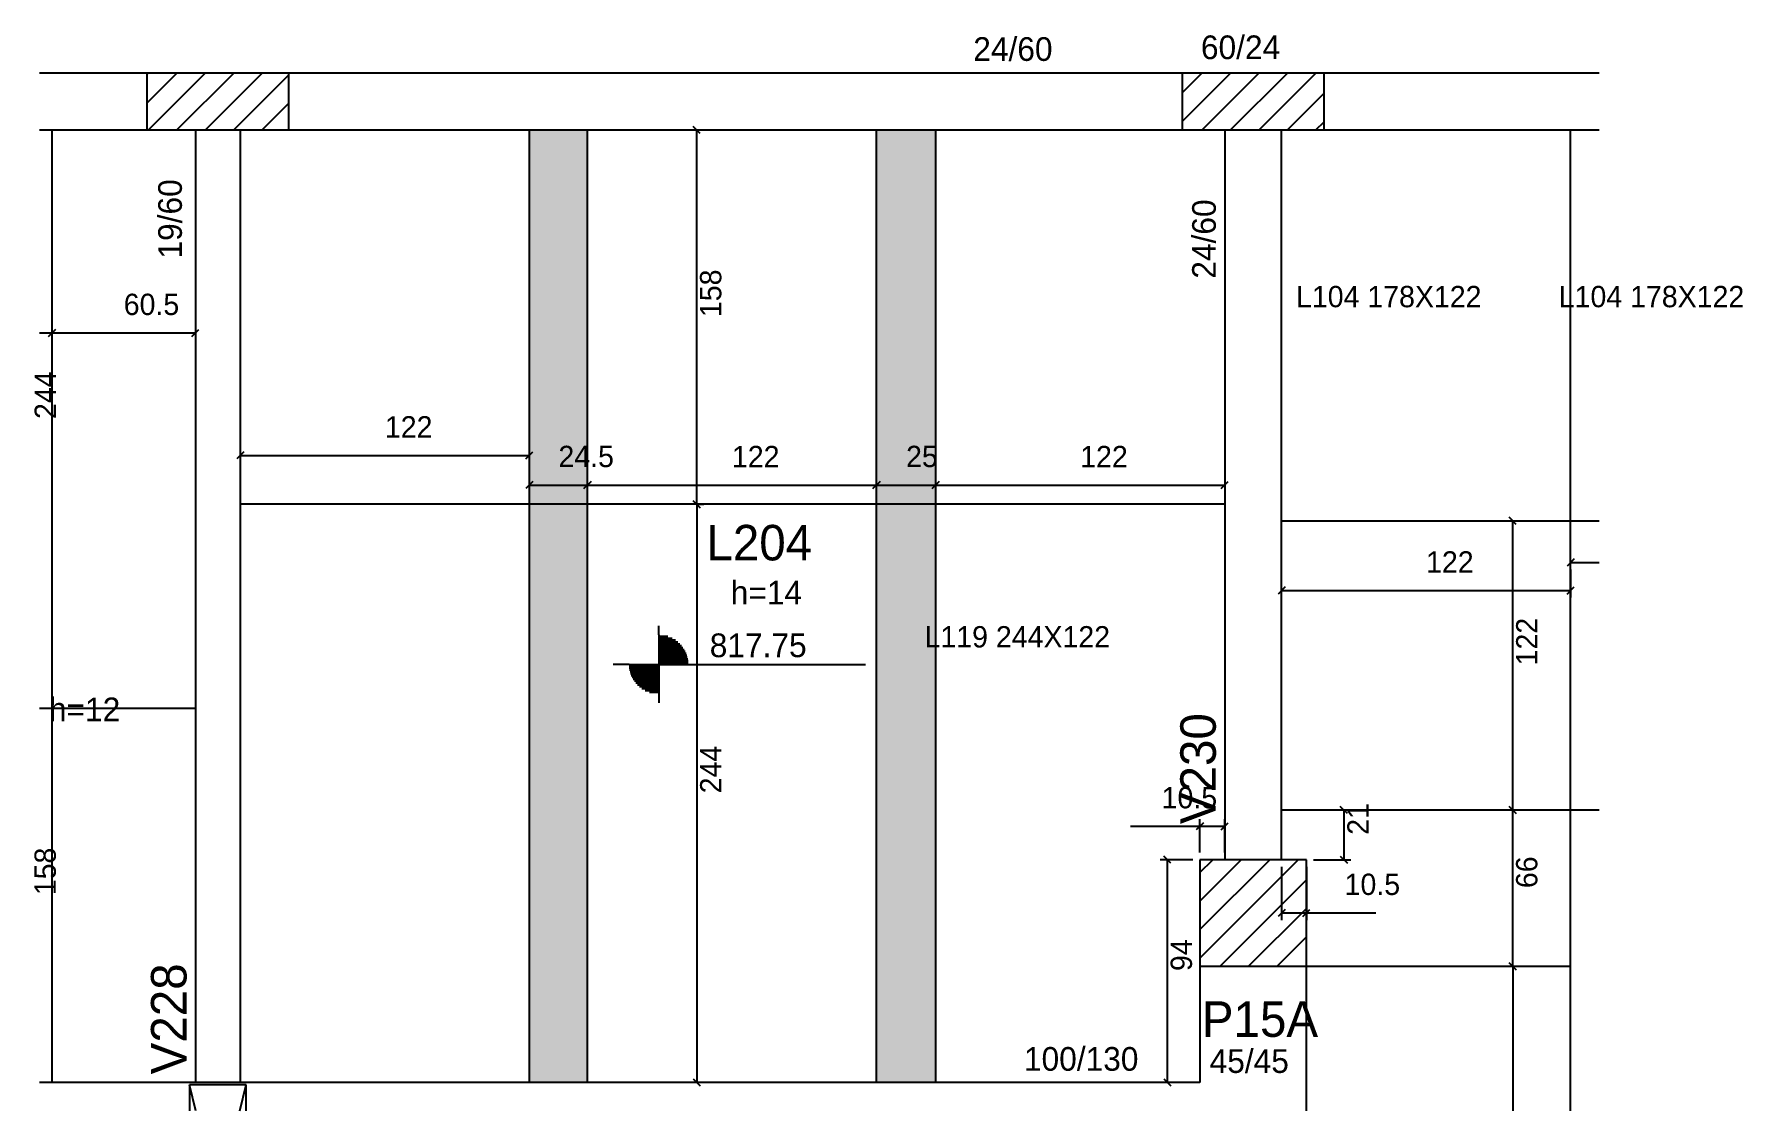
# Model space of a CAD drawing. Header units: metres. Extents: x 4417 to 5139, y 2467 to 2921.
import ezdxf

# ---------------------------------------------------------------- set-up
doc = ezdxf.new("R2010")
doc.units = ezdxf.units.M
for name, color, linetype in [('1', 7, 'Continuous'), ('3', 7, 'Continuous'), ('4', 7, 'Continuous'), ('7', 7, 'Continuous'), ('AUX00', 7, 'Continuous'), ('Hachura', 7, 'Continuous'), ('Painéis', 7, 'Continuous')]:
    doc.layers.add(name, color=color, linetype=linetype)

msp = doc.modelspace()

# ---------------------------------------------------------------- hatches: boundary and pattern name
at = {"layer": 'Hachura'}
h = msp.add_hatch(color=7, dxfattribs=at)
h.dxf.hatch_style = 1
h.paths.add_polyline_path([(4650.86, 2880.58), (4626.36, 2880.58), (4626.36, 2478.58), (4650.86, 2478.58), (4650.86, 2880.58)])
h = msp.add_hatch(color=7, dxfattribs=at)
h.dxf.hatch_style = 1
h.paths.add_polyline_path([(4797.86, 2880.58), (4772.86, 2880.58), (4772.86, 2478.58), (4797.86, 2478.58), (4797.86, 2880.58)])

# ---------------------------------------------------------------- linework, layer by layer
at = {"layer": '1', "color": 1, "lineweight": 25}
for p, q in [((4485.56, 2466.58), (4482.86, 2477.58)), ((4504.17, 2466.58), (4506.86, 2477.58))]:
    msp.add_line(p, q, dxfattribs=at)
at = {"layer": '3', "color": 3, "lineweight": 25}
for p, q in [((4464.86, 2891.94), (4477.51, 2904.58)), ((4464.86, 2903.96), (4465.49, 2904.58)), ((4465.53, 2880.58), (4489.53, 2904.58)), ((4477.55, 2880.58), (4501.55, 2904.58)), ((4489.57, 2880.58), (4513.57, 2904.58)), ((4501.59, 2880.58), (4524.86, 2903.86)), ((4901.86, 2884.17), (4922.28, 2904.58)), ((4901.86, 2896.19), (4910.26, 2904.58)), ((4910.3, 2880.58), (4934.3, 2904.58)), ((4922.32, 2880.58), (4946.32, 2904.58)), ((4934.34, 2880.58), (4958.34, 2904.58)), ((4946.36, 2880.58), (4961.86, 2896.08)), ((4513.61, 2880.58), (4524.86, 2891.83)), ((4958.38, 2880.58), (4961.86, 2884.06)), ((4680.92, 2667.49), (4680.92, 2671.25)), ((4680.92, 2667.49), (4680.92, 2642.49)), ((4680.92, 2666.89), (4684.77, 2666.89)), ((4680.92, 2666.09), (4686.67, 2666.09)), ((4680.92, 2665.3), (4687.99, 2665.3)), ((4680.92, 2664.51), (4689.02, 2664.51)), ((4680.92, 2663.72), (4689.87, 2663.72)), ((4680.92, 2662.92), (4690.58, 2662.92)), ((4680.92, 2662.13), (4691.18, 2662.13)), ((4668.42, 2654.99), (4661.78, 2654.99)), ((4668.42, 2654.99), (4693.42, 2654.99)), ((4680.92, 2661.34), (4691.69, 2661.34)), ((4680.92, 2660.54), (4692.12, 2660.54)), ((4680.92, 2659.75), (4692.48, 2659.75)), ((4680.92, 2658.96), (4692.77, 2658.96)), ((4680.92, 2658.17), (4693.01, 2658.17)), ((4680.92, 2657.37), (4693.19, 2657.37)), ((4680.92, 2656.58), (4693.32, 2656.58)), ((4680.92, 2655.79), (4693.42, 2655.79)), ((4693.42, 2654.99), (4768.2, 2654.99)), ((4680.92, 2654.2), (4668.42, 2654.2)), ((4680.92, 2653.41), (4668.52, 2653.41)), ((4680.92, 2652.62), (4668.65, 2652.62)), ((4680.92, 2651.82), (4668.83, 2651.82)), ((4680.92, 2651.03), (4669.06, 2651.03)), ((4680.92, 2650.24), (4669.36, 2650.24)), ((4680.92, 2649.44), (4669.72, 2649.44)), ((4680.92, 2648.65), (4670.15, 2648.65)), ((4680.92, 2647.86), (4670.65, 2647.86)), ((4680.92, 2647.07), (4671.25, 2647.07)), ((4680.92, 2646.27), (4671.96, 2646.27)), ((4680.92, 2645.48), (4672.81, 2645.48)), ((4680.92, 2644.69), (4673.85, 2644.69)), ((4680.92, 2643.89), (4675.17, 2643.89)), ((4680.92, 2643.1), (4677.07, 2643.1)), ((4680.92, 2642.49), (4680.92, 2638.81)), ((4909.36, 2531.04), (4950.9, 2572.58)), ((4909.36, 2543.06), (4938.88, 2572.58)), ((4909.36, 2555.09), (4926.86, 2572.58)), ((4909.36, 2567.11), (4914.84, 2572.58)), ((4917.92, 2527.58), (4954.36, 2564.02)), ((4929.94, 2527.58), (4954.36, 2552)), ((4941.97, 2527.58), (4954.36, 2539.98)), ((4953.99, 2527.58), (4954.36, 2527.96))]:
    msp.add_line(p, q, dxfattribs=at)
for points in [[(4464.86, 2904.58), (4419.51, 2904.58)], [(4901.86, 2904.58), (4524.86, 2904.58)], [(5077.86, 2904.58), (4961.86, 2904.58)], [(4419.51, 2880.58), (4464.86, 2880.58)], [(4485.36, 2880.58), (4485.36, 2478.58)], [(4504.36, 2478.58), (4504.36, 2880.58)], [(4524.86, 2880.58), (4901.86, 2880.58)], [(4919.86, 2880.58), (4919.86, 2572.58)], [(4943.86, 2572.58), (4943.86, 2880.58)], [(4961.86, 2880.58), (5077.86, 2880.58)], [(4909.36, 2527.58), (4909.36, 2478.58)], [(4954.36, 2466.58), (4954.36, 2527.58)], [(4485.36, 2478.58), (4419.51, 2478.58)], [(4504.36, 2478.58), (4485.36, 2478.58)], [(4909.36, 2478.58), (4504.36, 2478.58)]]:
    msp.add_lwpolyline(points, dxfattribs=at)
at = {"layer": '7', "color": 7, "lineweight": 25}
for points in [[(4524.86, 2904.58), (4464.86, 2904.58)], [(4464.86, 2904.58), (4464.86, 2880.58)], [(4524.86, 2880.58), (4524.86, 2904.58)], [(4961.86, 2904.58), (4901.86, 2904.58)], [(4901.86, 2904.58), (4901.86, 2880.58)], [(4961.86, 2880.58), (4961.86, 2904.58)], [(4464.86, 2880.58), (4524.86, 2880.58)], [(4901.86, 2880.58), (4961.86, 2880.58)], [(4954.36, 2572.58), (4909.36, 2572.58)], [(4909.36, 2572.58), (4909.36, 2527.58)], [(4954.36, 2527.58), (4954.36, 2572.58)], [(4909.36, 2527.58), (4954.36, 2527.58)], [(4506.86, 2477.58), (4482.86, 2477.58)], [(4482.86, 2477.58), (4482.86, 2466.58)], [(4506.86, 2466.58), (4506.86, 2477.58)]]:
    msp.add_lwpolyline(points, dxfattribs=at)
at = {"layer": 'Painéis', "color": 200, "lineweight": 25}
for p, q in [((4424.86, 2478.58), (4424.86, 2880.58)), ((4626.36, 2478.58), (4626.36, 2880.58)), ((4650.86, 2478.58), (4650.86, 2880.58)), ((4772.86, 2478.58), (4772.86, 2880.58)), ((4797.86, 2478.58), (4797.86, 2880.58)), ((5065.86, 2466.58), (5065.86, 2880.58)), ((4919.86, 2722.58), (4504.36, 2722.58)), ((4943.86, 2715.58), (5077.86, 2715.58)), ((4419.51, 2636.58), (4485.36, 2636.58)), ((4943.86, 2593.58), (5077.86, 2593.58)), ((4954.36, 2527.58), (5065.86, 2527.58))]:
    msp.add_line(p, q, dxfattribs=at)
at = {"layer": 'Painéis', "color": 0, "lineweight": 25}
for p, q in [((4698.48, 2879.08), (4695.48, 2882.08)), ((4426.36, 2796.35), (4423.36, 2793.35)), ((4423.36, 2793.35), (4426.36, 2796.35)), ((4483.86, 2793.35), (4486.86, 2796.35)), ((4505.86, 2744.71), (4502.86, 2741.71)), ((4624.86, 2741.71), (4627.86, 2744.71)), ((4627.86, 2732.17), (4624.86, 2729.17)), ((4649.36, 2729.17), (4652.36, 2732.17)), ((4652.36, 2732.17), (4649.36, 2729.17)), ((4771.36, 2729.17), (4774.36, 2732.17)), ((4774.36, 2732.17), (4771.36, 2729.17)), ((4796.36, 2729.17), (4799.36, 2732.17)), ((4799.36, 2732.17), (4796.36, 2729.17)), ((4918.36, 2729.17), (4921.36, 2732.17)), ((4695.48, 2724.08), (4698.48, 2721.08)), ((4698.48, 2721.08), (4695.48, 2724.08)), ((5042.92, 2714.08), (5039.92, 2717.08)), ((5067.36, 2699.49), (5064.36, 2696.49)), ((4945.36, 2687.68), (4942.36, 2684.68)), ((5064.36, 2684.68), (5067.36, 2687.68)), ((4971.66, 2592.08), (4968.66, 2595.08)), ((5039.92, 2595.08), (5042.92, 2592.08)), ((5042.92, 2592.08), (5039.92, 2595.08)), ((4910.86, 2588.15), (4907.86, 2585.15)), ((4918.36, 2585.15), (4921.36, 2588.15)), ((4897.13, 2571.08), (4894.13, 2574.08)), ((4968.66, 2574.08), (4971.66, 2571.08)), ((4945.36, 2551.58), (4942.36, 2548.58)), ((4952.86, 2548.58), (4955.86, 2551.58)), ((5042.92, 2526.08), (5039.92, 2529.08)), ((5039.92, 2529.08), (5042.92, 2526.08)), ((4695.48, 2480.08), (4698.48, 2477.08)), ((4894.13, 2480.08), (4897.13, 2477.08))]:
    msp.add_line(p, q, dxfattribs=at)
at = {"layer": 'Painéis', "color": 4, "lineweight": 25}
for p, q in [((4696.98, 2722.58), (4696.98, 2880.58)), ((4697.26, 2880.58), (4699.98, 2880.58)), ((4424.86, 2794.85), (4419.51, 2794.85)), ((4485.36, 2794.85), (4424.86, 2794.85)), ((4504.36, 2743.21), (4626.36, 2743.21)), ((4626.36, 2733.67), (4626.36, 2746.21)), ((4919.86, 2740.21), (4919.86, 2727.67)), ((4626.36, 2730.67), (4650.86, 2730.67)), ((4650.86, 2730.67), (4772.86, 2730.67)), ((4772.86, 2730.67), (4797.86, 2730.67)), ((4797.86, 2730.67), (4919.86, 2730.67)), ((4696.98, 2722.58), (4696.98, 2478.58)), ((4697.26, 2722.58), (4699.98, 2722.58)), ((5041.42, 2593.58), (5041.42, 2715.58)), ((5065.86, 2697.99), (5077.86, 2697.99)), ((5065.86, 2694.99), (5065.86, 2683.18)), ((4943.86, 2686.18), (5065.86, 2686.18)), ((4909.36, 2575.58), (4909.36, 2589.65)), ((4919.86, 2575.58), (4919.86, 2589.65)), ((4946.86, 2593.58), (4973.16, 2593.58)), ((4970.16, 2593.58), (4970.16, 2572.58)), ((5041.42, 2527.58), (5041.42, 2593.58)), ((4909.36, 2586.65), (4880.12, 2586.65)), ((4919.86, 2586.65), (4909.36, 2586.65)), ((4906.36, 2572.58), (4892.63, 2572.58)), ((4895.63, 2572.58), (4895.63, 2478.58)), ((4943.86, 2569.58), (4943.86, 2547.08)), ((4954.36, 2569.58), (4954.36, 2547.08)), ((4957.36, 2572.58), (4973.16, 2572.58)), ((4943.86, 2550.08), (4954.36, 2550.08)), ((4954.36, 2550.08), (4983.6, 2550.08)), ((5041.42, 2527.58), (5041.42, 2466.58)), ((4906.36, 2478.58), (4892.63, 2478.58))]:
    msp.add_line(p, q, dxfattribs=at)

# ---------------------------------------------------------------- texts
at = {"layer": '3', "color": 3, "lineweight": 25}
for s, p in [('24/60', (4813.72, 2909.71)), ('60/24', (4909.82, 2910.45)), ('h=14', (4711.32, 2680.29)), ('817.75', (4702.48, 2658.05)), ('h=12', (4423.53, 2631.01)), ('100/130', (4835.11, 2483.5)), ('45/45', (4913.49, 2482.58))]:
    msp.add_text(s, height=10, dxfattribs=at).set_placement(p)
for s, p in [('19/60', (4479.66, 2826.29)), ('24/60', (4916.11, 2817.79))]:
    msp.add_text(s, height=10, rotation=90, dxfattribs=at).set_placement(p)
at = {"layer": '4', "color": 4, "lineweight": 25}
for s, p in [('L204', (4701.08, 2698.88)), ('P15A', (4910.21, 2497.8))]:
    msp.add_text(s, height=15, dxfattribs=at).set_placement(p)
for s, p in [('V230', (4916.11, 2587.58)), ('V228', (4481.61, 2481.97))]:
    msp.add_text(s, height=15, rotation=90, dxfattribs=at).set_placement(p)
at = {"layer": 'AUX00', "color": 7, "lineweight": 25}
for s, p in [('L104^J178X122', (4949.96, 2805.74)), ('L104^J178X122', (5060.87, 2805.74)), ('L119^J244X122', (4793.15, 2662.15))]:
    msp.add_text(s, height=9, dxfattribs=at).set_placement(p)
at = {"layer": 'Painéis', "color": 240, "lineweight": 25}
for s, p in [('158', (4707.36, 2801.58)), ('244', (4426.49, 2758.58)), ('122', (5051.87, 2654.58)), ('244', (4707.41, 2600.58)), ('21', (4980.61, 2583.08)), ('158', (4426.44, 2557.58)), ('66', (5051.83, 2560.58)), ('94', (4906.04, 2525.58))]:
    msp.add_text(s, height=9, rotation=90, dxfattribs=at).set_placement(p)
for s, p in [('60.5', (4455.11, 2802.45)), ('122', (4565.36, 2750.76)), ('24.5', (4638.61, 2738.27)), ('122', (4711.86, 2738.22)), ('25', (4785.36, 2738.27)), ('122', (4858.86, 2738.22)), ('122', (5004.86, 2693.74)), ('10.5', (4893.24, 2594.25)), ('10.5', (4970.48, 2557.68))]:
    msp.add_text(s, height=9, dxfattribs=at).set_placement(p)

doc.saveas('drawing.dxf')
